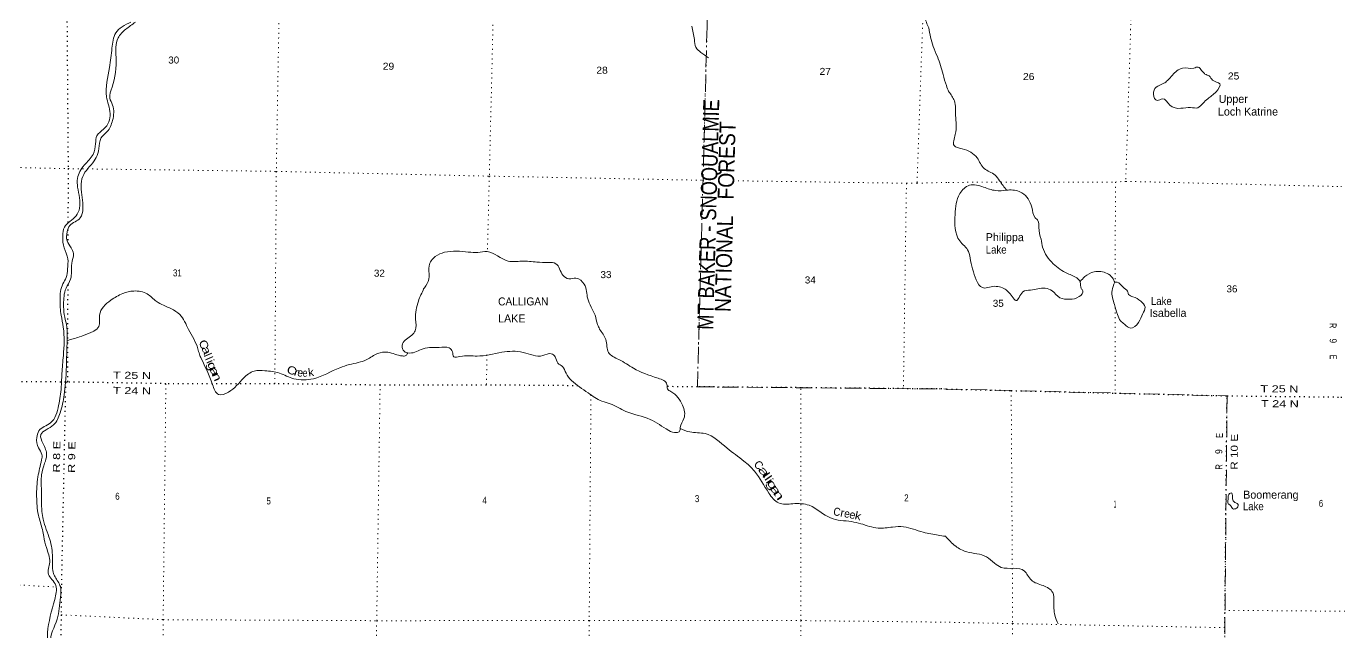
# Model space of a CAD drawing. Header units: feet. Extents: x -248627 to 3, y 0 to 184934.
# Drawn here: x -178134 to -145344, y 31326 to 46447 of the extents above; entities that cross this region are included whole.
import ezdxf
from ezdxf.enums import TextEntityAlignment as Align

# ---------------------------------------------------------------- set-up
doc = ezdxf.new("R2010")
doc.units = ezdxf.units.FT
doc.header["$LTSCALE"] = 80
doc.linetypes.add('DOT_DASHED', pattern=[7.7, 5, -1.2, 0.3, -1.2])
doc.linetypes.add('DOTTED', pattern=[1.5, 0.3, -1.2])
for name, color, linetype, lineweight in [('39', 7, 'Continuous', 13), ('41', 7, 'Continuous', 13), ('44', 7, 'DOT_DASHED', 13), ('6', 7, 'DOTTED', 25), ('7', 7, 'DOTTED', 13)]:
    doc.layers.add(name, color=color, linetype=linetype, lineweight=lineweight)

msp = doc.modelspace()

# ---------------------------------------------------------------- linework, layer by layer
at = {"layer": '39'}
for points in [[(-157273.63, 57246.65), (-157270.52, 56722.11), (-157448.43, 56041.73), (-157634.8, 55550.97), (-157640.42, 55349.21), (-157474.42, 54982.47), (-157094.16, 54299.55), (-156693.64, 53560.21), (-156622.33, 53183.12), (-156311.79, 52114.68), (-156264.13, 51487.36), (-156216.77, 51003.29), (-156223.53, 50383.89), (-156240.51, 49833.07), (-156255.13, 49118.83), (-156179.83, 48761.93), (-155912.24, 47996), (-155771.87, 47358.84), (-155693.9, 46689.24), (-155587.98, 46404.41)], [(-175519.29, 46552.7), (-175898.8, 46278.78), (-175992.46, 45903), (-176053.36, 45417.91), (-176127.65, 44685.01), (-176080.01, 44482.76), (-176067.57, 44059.2), (-176206.99, 43875.56), (-176368.32, 43710.35), (-176403.19, 43513.23), (-176465.16, 43247.91), (-176684.28, 42978.63), (-176855.91, 42646.21), (-176850.84, 42424.37), (-176803.42, 41905.59), (-176890.62, 41711.17), (-177182.45, 41426.72), (-177223.61, 41211.53), (-177185.35, 40910.62), (-177096.32, 40641.29), (-177101.77, 40385.31), (-177134.85, 40172.04), (-177219.55, 40013.88), (-177291.28, 39621.68), (-177262.32, 39228.14), (-177209.92, 38931.07), (-177207.37, 38221.35), (-177241.57, 37774.21), (-177260.26, 37431.71), (-177326.82, 36974.93), (-177525.98, 36542.07), (-177820.73, 36340.31), (-177871.25, 36177.67), (-177830.44, 35917.05), (-177744, 35754.61), (-177751.91, 35615.6), (-177844.21, 35191.41), (-177874.92, 34703.91), (-177830.86, 34235.57), (-177730.97, 33875.38), (-177699.01, 33705.6), (-177630.25, 33426.46), (-177548.53, 33062.47), (-177576.79, 32758.4), (-177493.86, 32634.32), (-177397.27, 32477.8), (-177424.08, 32131.37), (-177602.4, 31301.06), (-177603.66, 31057.12), (-177566.93, 30792.52), (-177425.76, 30205.96), (-177375.59, 29892.79), (-177421.05, 29657.5), (-177491.07, 29392.3), (-177500.32, 29303.71), (-177557.32, 29258.09), (-177714.36, 29262.18), (-177841.77, 29223.54), (-177995.39, 29032.02), (-178031.4, 28750.23), (-177925.95, 28654.08), (-177866.53, 28429.5), (-177791.51, 28166.41), (-177685.59, 27955.33), (-177551.37, 27451.53), (-177434.95, 26972.16), (-177352.81, 26789.62), (-177391.51, 26457.47), (-177440.04, 25843.18), (-177389.53, 25405), (-177282.92, 25095.12), (-177220.74, 24775.75), (-177225.76, 24552.02), (-177274.45, 24375.24), (-177244.81, 24183.31), (-177175.98, 23759.01), (-177169.1, 23371.82), (-177206.18, 22860.2), (-177218.52, 22241.4), (-177364.79, 21997.36), (-177517.96, 21840.11), (-177727.3, 21848.93), (-177966.7, 21719.02), (-178062.69, 21470.29), (-177927.48, 21190.27), (-177658.86, 21095.99), (-177277.16, 21173.61), (-176993.26, 21167.84), (-176878.33, 21027.21), (-176874.59, 20855.79), (-176848.56, 20544.95)], [(-175405.34, 46551.81), (-175647.83, 46370.23), (-175838.03, 46154.99), (-175890.81, 45673.83), (-175989.48, 44925.12), (-176047.56, 44649.68), (-175977.34, 44479.39), (-175978.48, 44094.32), (-176111.09, 43817.84), (-176268.45, 43648.55), (-176304.28, 43530.07), (-176346.08, 43266.5), (-176437.15, 43084.23), (-176724.35, 42694.88), (-176763.98, 42443.38), (-176718.98, 41894.39), (-176786.59, 41659.39), (-177044.95, 41467.24), (-177111.45, 41314.89), (-177114.48, 41089.12), (-177014.08, 40916.42), (-176955.65, 40768.47), (-176999.2, 40525.09), (-177026.65, 40130.28), (-177140.46, 39903.96), (-177200.25, 39501.52), (-177185.56, 39245.27), (-177132.34, 39008.68), (-177110.58, 38679.76), (-177119.22, 38365.77), (-177153.95, 37549.26), (-177186.29, 37241.22), (-177286.94, 36794.96), (-177450.11, 36492.68), (-177639.03, 36372.19), (-177767.57, 36248.88), (-177714.22, 36022.37), (-177625.41, 35736.92), (-177674.4, 35537.96), (-177750.79, 35248.65), (-177755.99, 34861.61), (-177741.04, 34325.11), (-177711.37, 34135.2), (-177546.94, 33631.01), (-177480.4, 33186.57), (-177461.27, 32811.31), (-177414.49, 32695.77), (-177280.8, 32452.07), (-177282.36, 32185.95), (-177362.25, 31636.6), (-177531.16, 31056.16), (-177497.06, 30896.43), (-177378.35, 30437.19), (-177292.41, 29900.83), (-177315.5, 29651.32), (-177354.6, 29356.22), (-177483.71, 29190.58), (-177594.73, 29171.89), (-177682.85, 29209.34), (-177833.54, 29086.33), (-177924.31, 28926.24), (-177899.24, 28843.25), (-177803.03, 28658.5), (-177753.38, 28456.23), (-177695.19, 28290.14), (-177637.4, 28093.81), (-177513.89, 27692.97), (-177431.32, 27242.28), (-177339.68, 27017.27), (-177245.54, 26828.53), (-177267, 26578.64), (-177316.05, 26077.43), (-177347.63, 25525.42), (-177295.88, 25329.17), (-177139.58, 24970.24), (-177109.35, 24671.45), (-177190.12, 24355.98), (-177185.71, 24234.95), (-177151.92, 24051.03), (-177108.16, 23560.53), (-177085.85, 23271.92), (-177117.6, 22857.01), (-177139.67, 22413.75), (-177138.81, 22177.85), (-177250.66, 21947.47), (-177468.62, 21764.86), (-177663.97, 21765.43), (-177837.91, 21711.27), (-177950.28, 21591.79), (-177954.95, 21394.27), (-177658.87, 21245.19)], [(-161506.17, 46446.62), (-161442.15, 46111.92), (-161404.39, 45923.92), (-161279.29, 45791.21), (-161087.73, 45657.63)], [(-155588.75, 46406.49), (-155476.76, 45944.37), (-155371.43, 45688.94), (-155228.4, 45241.48), (-155147.53, 44964.2), (-155088.67, 44811.59)], [(-148770.03, 45337.92), (-148854.07, 45427.1), (-148964.94, 45403.51), (-149244.82, 45401.01), (-149386.16, 45331.21), (-149497.5, 45226.98), (-149623.12, 45090.56), (-149718.15, 45022.53), (-149905.97, 44922.75), (-149973.44, 44747.71), (-149877.69, 44593.95), (-149746.58, 44635.57), (-149564.3, 44475.29), (-149290.94, 44397.18), (-149045.2, 44416), (-148866.03, 44413), (-148740.59, 44519.17), (-148615.07, 44637.44), (-148408.7, 44809.71), (-148316.91, 45012.84), (-148495.6, 45098.5), (-148579.54, 45205.82), (-148685.97, 45252.78), (-148745.63, 45318.81), (-148770.03, 45337.92)], [(-155090.34, 44815.91), (-154947.36, 44585.42), (-154915.3, 44214.26), (-154924.1, 43742.51), (-154955.9, 43468.48), (-154755.03, 43388.75), (-154377.86, 43158.85), (-154204.25, 42893.77), (-153931.38, 42730.98), (-153817.45, 42589.22), (-153641.08, 42350.43)], [(-153641.25, 42350.65), (-153919.55, 42343.8), (-154219.03, 42430.12), (-154569.07, 42478.41), (-154811.92, 42266.02), (-154929.71, 41746.48), (-154814.76, 41088.56), (-154594.85, 40823.23), (-154543.83, 40595.12), (-154472.99, 40314.47), (-154195.51, 39907.69), (-154024.17, 39943.05), (-153712.35, 39899), (-153502.14, 39696.23), (-153410.11, 39594.91), (-153235.7, 39811.71), (-153046.18, 39857.04), (-152677.45, 39905.43), (-152504.68, 39841.98), (-152312.41, 39667.53), (-152071.04, 39627.9), (-151827.03, 39695.12), (-151737.6, 39839.8), (-151779.53, 39900.51), (-151800.78, 40053.86), (-151862.68, 40140.9), (-152121.63, 40273.37), (-152480.6, 40517.28), (-152741.96, 40925.99), (-152783.08, 41125.82), (-152839.73, 41422.52), (-152860.86, 41596.03), (-152924.89, 41664.93), (-153013.96, 41927.53), (-153259.5, 42287.76), (-153567.13, 42358), (-153641.08, 42350.43)], [(-168198.22, 39892.64), (-168337.33, 39581.97), (-168405.85, 39129.24), (-168417.74, 38843.1), (-168503.84, 38731.34), (-168734.28, 38518.65), (-168720.36, 38355.16), (-168598.39, 38289.03), (-168264.97, 38371.32), (-168062.84, 38425.1), (-167815.13, 38423.84), (-167571.55, 38414.57), (-167488.25, 38318.71), (-167451.7, 38191.21), (-167300.53, 38199.3), (-166873.41, 38209.78), (-166251.81, 38304.39), (-165718.1, 38303.38), (-165227.76, 38222.31), (-165019.68, 38269.96), (-164918.01, 38192), (-164853.69, 38031.88), (-164739.97, 37951.74), (-164647.57, 37783.18), (-164513.02, 37603.98), (-164098.31, 37290.03), (-163750.64, 37083.82), (-163544.04, 37020.6), (-163153.88, 36827.94), (-162550.31, 36630.44), (-162084.74, 36354.13), (-161886.09, 36299.08), (-161813.11, 36334.41), (-161797.74, 36428.96), (-161702.13, 36649.48), (-161737.91, 36984.63), (-162031.42, 37325.21), (-162113.14, 37388.79), (-162127.74, 37501.89), (-162349.23, 37656.03), (-162964.16, 37908.11), (-163329.82, 38124.64), (-163589.3, 38299.44), (-163655.48, 38620.89), (-163809.03, 38885.02), (-163859.87, 38998.6), (-163925.25, 39229.3), (-164107, 39643), (-164194.81, 40003.04), (-164402.21, 40156.99), (-164575.63, 40141.14), (-164727.5, 40229.84), (-164900.89, 40516.41), (-165095.82, 40549.23), (-165377.68, 40556.99), (-165758.02, 40580.16), (-166096.38, 40580.6), (-166622.84, 40821.43), (-166852.75, 40798.26), (-167090.29, 40807.45), (-167684.52, 40801.19), (-167915.52, 40697.38), (-168069.74, 40461.51), (-168069.28, 40195.37), (-168150.93, 39964.6), (-168216.64, 39870.7)], [(-151808.16, 40070.45), (-151687.21, 40194.38), (-151456.99, 40314.09), (-151131.06, 40274), (-151000.82, 40166.42), (-150941.08, 40053.19)], [(-150941.08, 40053.19), (-151008.73, 39845.89), (-150948.36, 39496.75), (-150873.29, 39250.36), (-150795.71, 39088.64), (-150697.56, 39003.42), (-150549.11, 38909.86), (-150346.97, 39047.87), (-150240.98, 39271.09), (-150183.67, 39430.06), (-150291.5, 39583.88), (-150486.16, 39691.81), (-150594.55, 39748.86), (-150622.28, 39827.64), (-150734.41, 39933.1), (-150878.65, 40056.88), (-150941.37, 40052.31)], [(-177112.24, 38601.25), (-176806.35, 38687.83), (-176563.38, 38783.41), (-176449.93, 38832.32), (-176321.47, 38949.57), (-176301.52, 39235.61), (-176022.65, 39604.91), (-175724.36, 39770.33), (-175449.58, 39835.24), (-175112.2, 39762.23), (-174885.08, 39577.78), (-174508.94, 39391.35), (-174299.39, 39247.45), (-174078.81, 38875.58), (-173845.62, 38392.65), (-173807.19, 38255.04), (-173762.28, 38149.61), (-173480.97, 37500.72), (-173331.21, 37254.79), (-173082.74, 37309.97), (-172705.44, 37659.83), (-172441.28, 37833.76), (-172173.27, 37844.33), (-171807.53, 37783.05), (-171450.88, 37645.27), (-170961.47, 37644.85), (-170303.23, 37918.41), (-170062.49, 37997.89), (-169627.81, 38121.18), (-169357.88, 38274.87), (-169101.68, 38305.76), (-168734.37, 38212.2), (-168651.67, 38221.18), (-168604.09, 38288.01)], [(-161800.78, 36399.56), (-161555.57, 36314.87), (-161175.47, 36273.56), (-160626.47, 35911.46), (-160205.83, 35589.36), (-159941.39, 35333.85), (-159582.15, 34788.77), (-159339.76, 34541.61), (-158983.52, 34522.79), (-158573.19, 34483.09), (-158039.67, 34167.57), (-157521.27, 34076.04), (-157284.31, 34024.52), (-156852.77, 33913.98), (-156489.87, 33941.44), (-156217.89, 33947.92), (-155726.29, 33810.38), (-155533.49, 33769.52), (-155170.65, 33709.21)], [(-148113.9, 34547.6), (-148109.62, 34654.36), (-148072.67, 34775.13), (-148030.29, 34793.05), (-147998.62, 34700.13), (-147981.09, 34599.22), (-147919, 34542.43), (-147860.84, 34503.8), (-147865.21, 34445.35), (-147946.06, 34391.36), (-148002.37, 34401.75), (-148028.23, 34456.33), (-148078.3, 34500.96), (-148104.37, 34519.25), (-148113.9, 34547.6)], [(-155170.65, 33709.21), (-154913.65, 33463.74), (-154636.64, 33321.09), (-154148.1, 33199.46), (-153945.7, 33037.05), (-153775.17, 32933.29), (-153193.86, 32839.37), (-153117.93, 32740.16), (-153022.03, 32614.63), (-152732.9, 32477.96), (-152490.31, 32303.24), (-152459.4, 32079.27), (-152437.24, 31736.39), (-152353.93, 31522.21)]]:
    msp.add_spline(points, degree=3, dxfattribs=at)
at = {"layer": '44'}
for points in [[(-161125.25, 46444.14), (-161074.74, 47868.8), (-155697.31, 47841.03), (-155691.35, 53164.99), (-155031.47, 53171.62)], [(-161125.25, 46444.14), (-161366.62, 37441.82), (-155140.03, 37387.78)], [(-155140.03, 37387.78), (-148134.36, 37217.51), (-148443.76, 4968.69), (-146287.18, 4965.23), (-146343.96, 473.95)]]:
    msp.add_lwpolyline(points, dxfattribs=at)
at = {"layer": '6'}
for p, q in [((-177093.76, 41366.31), (-177094.87, 41058.43)), ((-177098.71, 39991.09), (-177107.45, 37562.76))]:
    msp.add_line(p, q, dxfattribs=at)
for points in [[(-177117.25, 46564.08), (-177088.27, 42891.22), (-177093.15, 41537.26)], [(-164355.05, 37468.82), (-166637.4, 37486.89), (-169293.98, 37483.69), (-171923.87, 37518.45), (-174646.85, 37520.16), (-177107.45, 37562.76), (-177151.78, 37561.33), (-182434.19, 37594.85), (-182496.59, 37597.69), (-186171.97, 37661.56)], [(-177151.78, 37561.33), (-177258.87, 32435.65), (-177264.07, 31748.21), (-177329.38, 27184.48), (-177327.31, 27009.54)], [(-155140.03, 37387.78), (-156220.59, 37397.16), (-158780.03, 37420.85), (-161366.62, 37441.82), (-162119.56, 37447.25)], [(-155140.03, 37387.78), (-153527.43, 37348.59), (-150932.92, 37285.53), (-148134.36, 37217.51), (-145295.11, 37187.18), (-143400.08, 37160.12), (-140255.34, 37115.17), (-138065.19, 37091.78), (-134920.07, 37052.62), (-132657.91, 37020.38), (-129519.46, 37014.64), (-127324.07, 37023.98), (-124221.72, 36994.81), (-124113.48, 36994.36)], [(-148443.76, 4968.69), (-148390.17, 10264.59), (-148340.28, 15583.57), (-148289.23, 20813.2), (-148241.09, 26092.66), (-148236.96, 26523.41), (-148189.91, 31427.98), (-148185.75, 31861.29), (-148134.36, 37217.51)]]:
    msp.add_lwpolyline(points, dxfattribs=at)
at = {"layer": '7'}
for p, q in [((-155742.86, 46406.32), (-155881.13, 42528.29)), ((-150543.46, 46371.01), (-150666.64, 42573.98)), ((-156145.01, 42525.73), (-156220.59, 37397.16)), ((-150924.45, 42557.25), (-150928.47, 40057.43)), ((-150929.49, 39419.06), (-150932.92, 37285.53)), ((-166625.2, 38241.95), (-166637.4, 37486.89)), ((-177277.77, 32436.69), (-177258.87, 32435.65))]:
    msp.add_line(p, q, dxfattribs=at)
for points in [[(-155610.93, 59828.38), (-155617.84, 58471.7), (-155691.35, 53164.99), (-155697.31, 47841.03), (-155742.86, 46406.32)], [(-161001.52, 56023.29), (-161015.05, 53177.36), (-161074.74, 47868.8), (-161125.25, 46444.14)], [(-150489.63, 49657.47), (-150501.77, 47822.11), (-150543.46, 46371.01)], [(-171822.02, 46523.12), (-171886.89, 42822.48), (-171923.87, 37518.45)], [(-166474.1, 46482.99), (-166565.34, 42703.77), (-166612.23, 40820.84)], [(-161125.25, 46444.14), (-161227.7, 42605.05), (-161366.62, 37441.82)], [(-186127.82, 43002.03), (-182474.34, 43004.74), (-177088.27, 42891.22), (-171886.89, 42822.48), (-166565.34, 42703.77), (-161227.7, 42600.43), (-161192.47, 42599.91)], [(-160352.45, 42587.57), (-156145.01, 42525.73), (-155881.13, 42528.29), (-155104.53, 42548.08)], [(-155104.53, 42548.08), (-150924.45, 42557.25), (-150666.64, 42573.98), (-145295.79, 42441.74), (-140321.02, 42404.42), (-134992.03, 42342.98), (-129650.58, 42348.01), (-124327.36, 42334.99), (-124084.19, 42319.59)], [(-174646.85, 37520.16), (-174713.88, 31627.81), (-174738.96, 26460.72), (-174822.28, 21155.28), (-174884.46, 15924.16), (-174874.04, 10550.96), (-174863.36, 5195.89)], [(-169431.61, 27981.1), (-169379.01, 31601.66), (-169293.98, 37483.69)], [(-159012.91, 5034.8), (-158934.97, 10239.5), (-158947.71, 10340.48), (-158884.39, 15656.26), (-158861.24, 20980.63), (-158789.81, 26300.34), (-158785.04, 31604.8), (-158780.04, 37420.85)], [(-164026.56, 37242.63), (-164069.9, 31606.09), (-164114.8, 26312.24), (-164192.41, 20982.54), (-164241.72, 15660.52), (-164277.78, 10425.03), (-164323.35, 5080.79)], [(-153527.43, 37348.59), (-153491.44, 31528.44), (-153514.33, 26227.91), (-153543.43, 20899.19), (-153565.92, 15669.23), (-153652, 10235.97), (-153618.21, 4989.57), (-153635.68, 3729.64)], [(-186209.34, 32754.71), (-182626.37, 32732.39), (-177386.09, 32442.68)], [(-124142.5, 31719.94), (-127417.45, 31714.31), (-132760.76, 31735.5), (-138107.9, 31791), (-143388.73, 31823.94), (-148185.75, 31861.29)], [(-177264.07, 31748.21), (-174713.88, 31627.81), (-169379.01, 31601.66), (-164069.9, 31606.09), (-158785.04, 31604.8), (-155180.07, 31565.19)], [(-148189.91, 31427.98), (-153491.44, 31528.44), (-155180.07, 31565.19)]]:
    msp.add_lwpolyline(points, dxfattribs=at)

# ---------------------------------------------------------------- texts
at = {"layer": '41'}
for s, p in [('Upper', (-148344.23, 44532.27)), ('Loch Katrine', (-148362.81, 44216.51)), ('Philippa', (-154164.01, 41079.89)), ('Isabella', (-150070.67, 39187.69)), ('LAKE', (-166345.95, 39049.54)), ('Boomerang', (-147731.6, 34648.73))]:
    msp.add_text(s, height=200, dxfattribs=at).set_placement(p)
for s, width, p in [('Lake', 0.9, (-154164.01, 40768.78)), ('CALLIGAN', 0.95, (-166345.94, 39474.65)), ('Lake', 0.9, (-150038.19, 39484.87)), ('Lake', 0.9, (-147740.9, 34360.84))]:
    msp.add_text(s, height=200, dxfattribs=dict(at, width=width)).set_placement(p)
for s, rotation, width, p in [('C', 293.235, 1.2, (-173788.62, 38459.62)), ('a', 293.858, 1.4, (-173725.27, 38318.47)), ('g', 293.37, 1.4, (-173578.92, 37926.95)), ('i', 293.37, 1.1, (-173626.7, 38037.54)), ('a', 293.506, 1.4, (-173519.69, 37790.32)), ('n', 293.506, 1.4, (-173460.34, 37653.85)), ('C', 335.962, 1.2, (-171543.29, 37763.97)), ('r', 342.405, 1.25, (-171412.05, 37716.88)), ('e', 349.817, 0.95, (-171302.71, 37700.48)), ('e', 359.056, 0.75, (-171170.9, 37691.39)), ('k', 8.121, 1.05, (-171007.53, 37707.53)), ('a', 309.14, 1.9, (-159782.49, 35266.93)), ('l', 305.345, 1.4, (-159729.87, 35181.01)), ('l', 304.849, 1.4, (-159679.81, 35107.92)), ('g', 302.642, 1.7, (-159578.88, 34946.14)), ('i', 302.849, 1.4, (-159645.5, 35037.84)), ('a', 304.561, 1.75, (-159494.94, 34809.66)), ('n', 305.032, 1.75, (-159415.97, 34687.45)), ('C', 350.076, 0.9, (-157897.53, 34223.91)), ('r', 349.898, 1.05, (-157761.93, 34200.02)), ('e', 349.898, 0.95, (-157644, 34178.84)), ('k', 347.622, 1.15, (-157374.39, 34122.42))]:
    msp.add_text(s, height=200, rotation=rotation, dxfattribs=dict(at, width=width)).set_placement(p, align=Align.CENTER)
for s, rotation, p in [('l', 293.182, (-173691.08, 38200.42)), ('l', 293.37, (-173659.81, 38114.16)), ('C', 313.012, (-159909.61, 35423.17)), ('e', 347.846, (-157512.07, 34151.24))]:
    msp.add_text(s, height=200, rotation=rotation, dxfattribs=at).set_placement(p, align=Align.CENTER)
at = {"layer": '44'}
for s, width, p in [('MT BAKER - SNOQUALMIE', 0.85, (-160973.16, 38862.49)), ('NATIONAL   FOREST', 0.9, (-160537.84, 39306.96))]:
    msp.add_text(s, height=400, rotation=88.464, dxfattribs=dict(at, width=width)).set_placement(p)
at = {"layer": '6'}
for s, rotation, width, p in [('R', 270.011, 0.7, (-145575.08, 39036.62)), ('9', 270.011, 0.85, (-145570.37, 38646.64)), ('E', 270.011, 0.75, (-145567.97, 38247.37)), ('T 25 N', 359.008, 1.35, (-175967.88, 37649.46)), ('T 24 N', 359.008, 1.35, (-175966.93, 37267.87)), ('T 25 N', 359.388, 1.35, (-147301.7, 37309.54)), ('T 24 N', 359.388, 1.35, (-147289.38, 36937.22)), ('R 8 E', 88.803, 1.35, (-177296.08, 35299.59)), ('E', 89.45, 0.75, (-148240.55, 36168.67)), ('R 10 E', 89.45, 1.25, (-147872.79, 35370.91)), ('R 9 E', 88.803, 1.35, (-176919.93, 35291.48)), ('9', 89.45, 0.9, (-148253.22, 35764.53)), ('R', 89.45, 0.7, (-148250, 35374.51))]:
    msp.add_text(s, height=175, rotation=rotation, dxfattribs=dict(at, width=width)).set_placement(p)
at = {"layer": '7'}
for s, width, p in [('30', 1.05, (-174586.47, 45515.87)), ('29', 1.1, (-169228.39, 45360.48)), ('28', 1.1, (-163892.28, 45262.02)), ('27', 1.1, (-158316.08, 45231.88)), ('26', 1.1, (-153233.6, 45103.73)), ('25', 1.1, (-148114.85, 45117.47)), ('31', 0.85, (-174469.01, 40200.83)), ('32', 1.05, (-169449.28, 40193.23)), ('33', 1.05, (-163787.93, 40156.94)), ('34', 1.05, (-158683.82, 40023.42)), ('36', 1.05, (-148149.1, 39801.5)), ('35', 1.05, (-153987.19, 39441.04)), ('6', 0.85, (-175912.33, 34621.52)), ('2', 0.85, (-156201.65, 34580.94)), ('5', 0.85, (-172134.21, 34505.62)), ('4', 0.85, (-166739.67, 34520.46)), ('3', 0.85, (-161430.06, 34563.19)), ('1', 0.4, (-150967.89, 34428.07)), ('6', 0.85, (-145843.81, 34444.37))]:
    msp.add_text(s, height=175, dxfattribs=dict(at, width=width)).set_placement(p)

doc.saveas('drawing.dxf')
